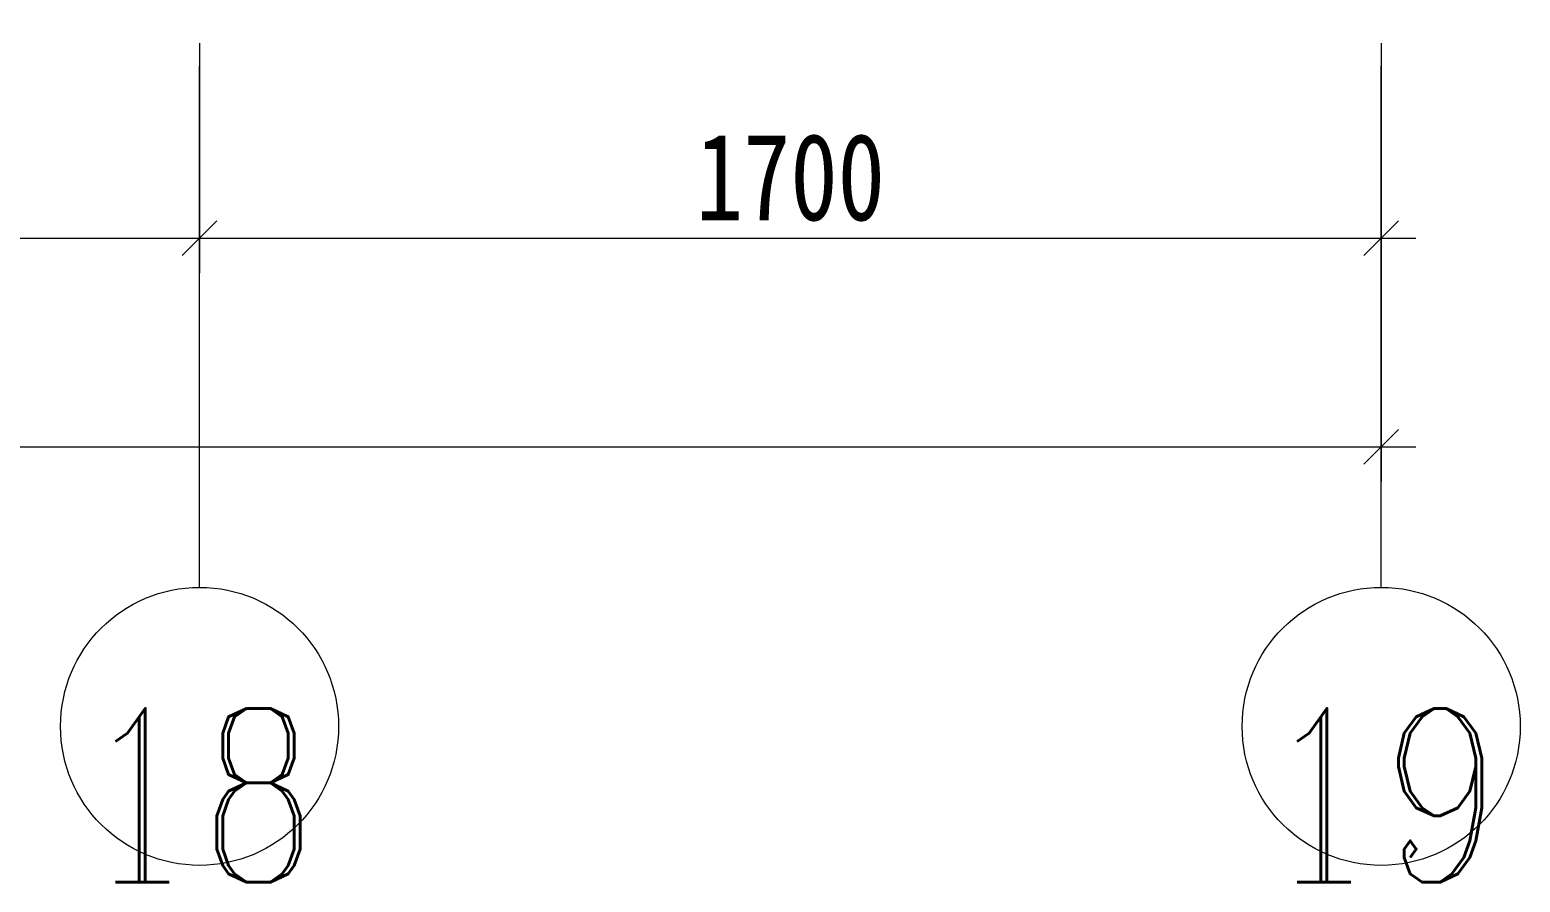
# Model space of a CAD drawing. Header units: millimetres. Extents: x 2743 to 23161, y 1473 to 16816.
# Drawn here: x 18046 to 20190, y 1473 to 2700 of the extents above; entities that cross this region are included whole.
import ezdxf

# ---------------------------------------------------------------- set-up
doc = ezdxf.new("R2010")
doc.units = ezdxf.units.MM
for name, color, linetype, lineweight, true_color in [('A-ANNO-DIMS-1', 7, 'Continuous', 13, 0x008000), ('S-GRID-1', 7, 'Continuous', 13, 0xc0c0c0), ('S-GRID-IDEN', 7, 'Continuous', 5, 0xc0c0c0), ('S-GRID-IDEN-1', 7, 'Continuous', 5, 0x008000)]:
    doc.layers.add(name, color=color, linetype=linetype, lineweight=lineweight, true_color=true_color)
doc.styles.add('Complex', font='complex_.ttf', dxfattribs={"width": 0.8, "height": 250})
doc.styles.add('宋体', font='', dxfattribs={"width": 0.8, "height": 125})
doc.styles.get('宋体').set_extended_font_data('SimSun')
doc.dimstyles.new('轴网尺寸标注', dxfattribs={"dimscale": 304.8, "dimtxt": 157.261586, "dimasz": 0.164042, "dimexe": 0.164042, "dimexo": 0.0625, "dimgap": 0.082021, "dimtad": 1, "dimdec": 0, "dimzin": 0, "dimdsep": 46, "dimtxsty": '宋体', "dimblk1": 'OBLIQUE', "dimblk2": 'OBLIQUE', "dimsah": 1, "dimcen": 0.09, "dimdle": 0.164042, "dimazin": 0, "dimtfac": 1, "dimtdec": 4, "dimtix": 1, "dimtmove": 0, "dimatfit": 3, "dimfxl": 0.984252, "dimfxlon": 1, "dimtvp": 1, "dimtolj": 1, "dimtzin": 0, "dimlwd": 13, "dimlwe": 13, "dimarcsym": 2})

# ---------------------------------------------------------------- blocks, each defined once
blk = doc.blocks.new('轴网 - LH-A-单圈轴号-6094658-02平面布置及立面索引')
at = {"layer": 'S-GRID-IDEN'}
blk.add_circle((0, 0), 4, dxfattribs=at)
blk = doc.blocks.new('_Oblique')
at = {"color": 0, "linetype": 'ByBlock', "lineweight": -2}
blk.add_line((-0.5, -0.5), (0.5, 0.5), dxfattribs=at)
blk = doc.blocks.new('*D171')
at = {"layer": 'A-ANNO-DIMS-1', "color": 0, "lineweight": 13, "transparency": 16777216}
for p, q in [((16990.1, 2680.5), (16990.1, 2349.6)), ((18290.1, 2680.5), (18290.1, 2349.6)), ((16940.1, 2399.6), (18340.1, 2399.6))]:
    blk.add_line(p, q, dxfattribs=at)
at = {"layer": 'Defpoints', "color": 0, "transparency": 16777216}
for p in [(16990.1, 2699.6), (18290.1, 2699.6), (18290.1, 2399.6)]:
    blk.add_point(p, dxfattribs=at)
at = {"layer": 'A-ANNO-DIMS-1', "color": 0, "lineweight": 13, "transparency": 16777216, "xscale": 50, "yscale": 50, "zscale": 50, "rotation": 180}
blk.add_blockref('_Oblique', (16990.1, 2399.6), dxfattribs=at)
at = {"layer": 'A-ANNO-DIMS-1', "color": 0, "lineweight": 13, "transparency": 16777216, "xscale": 50, "yscale": 50, "zscale": 50}
blk.add_blockref('_Oblique', (18290.1, 2399.6), dxfattribs=at)
at = {"layer": 'A-ANNO-DIMS-1', "color": 0, "transparency": 16777216, "insert": (17640.1, 2487.1), "char_height": 125, "attachment_point": 5, "style": '宋体'}
blk.add_mtext('\\A1;1300', dxfattribs=at)
blk = doc.blocks.new('*D172')
at = {"layer": 'A-ANNO-DIMS-1', "color": 0, "lineweight": 13, "transparency": 16777216}
for p, q in [((18290.1, 2680.5), (18290.1, 2349.6)), ((19990.1, 2680.5), (19990.1, 2349.6)), ((18240.1, 2399.6), (20040.1, 2399.6))]:
    blk.add_line(p, q, dxfattribs=at)
at = {"layer": 'Defpoints', "color": 0, "transparency": 16777216}
for p in [(18290.1, 2699.6), (19990.1, 2699.6), (19990.1, 2399.6)]:
    blk.add_point(p, dxfattribs=at)
at = {"layer": 'A-ANNO-DIMS-1', "color": 0, "lineweight": 13, "transparency": 16777216, "xscale": 50, "yscale": 50, "zscale": 50, "rotation": 180}
blk.add_blockref('_Oblique', (18290.1, 2399.6), dxfattribs=at)
at = {"layer": 'A-ANNO-DIMS-1', "color": 0, "lineweight": 13, "transparency": 16777216, "xscale": 50, "yscale": 50, "zscale": 50}
blk.add_blockref('_Oblique', (19990.1, 2399.6), dxfattribs=at)
at = {"layer": 'A-ANNO-DIMS-1', "color": 0, "transparency": 16777216, "insert": (19140.1, 2487.1), "char_height": 125, "attachment_point": 5, "style": '宋体'}
blk.add_mtext('\\A1;1700', dxfattribs=at)
blk = doc.blocks.new('*D173')
at = {"layer": 'A-ANNO-DIMS-1', "color": 0, "lineweight": 13, "transparency": 16777216}
for p, q in [((5890.1, 2380.5), (5890.1, 2049.6)), ((19990.1, 2380.5), (19990.1, 2049.6)), ((5840.1, 2099.6), (20040.1, 2099.6))]:
    blk.add_line(p, q, dxfattribs=at)
at = {"layer": 'Defpoints', "color": 0, "transparency": 16777216}
for p in [(5890.1, 2399.6), (19990.1, 2399.6), (19990.1, 2099.6)]:
    blk.add_point(p, dxfattribs=at)
at = {"layer": 'A-ANNO-DIMS-1', "color": 0, "lineweight": 13, "transparency": 16777216, "xscale": 50, "yscale": 50, "zscale": 50, "rotation": 180}
blk.add_blockref('_Oblique', (5890.1, 2099.6), dxfattribs=at)
at = {"layer": 'A-ANNO-DIMS-1', "color": 0, "lineweight": 13, "transparency": 16777216, "xscale": 50, "yscale": 50, "zscale": 50}
blk.add_blockref('_Oblique', (19990.1, 2099.6), dxfattribs=at)
at = {"layer": 'A-ANNO-DIMS-1', "color": 0, "transparency": 16777216, "insert": (12940.1, 2187.1), "char_height": 125, "attachment_point": 5, "style": '宋体'}
blk.add_mtext('\\A1;14100', dxfattribs=at)

msp = doc.modelspace()

# ---------------------------------------------------------------- linework, layer by layer
at = {"layer": 'S-GRID-1'}
for p, q in [((18290.1, 1897.3), (18290.1, 2647.3)), ((19990.1, 1897.3), (19990.1, 2647.3))]:
    msp.add_line(p, q, dxfattribs=at)

# ---------------------------------------------------------------- block references
at = {"layer": 'S-GRID-IDEN', "xscale": 49.99999999999998, "yscale": 49.99999999999998, "zscale": 49.99999999999998}
for p in [(18290.1, 1697.3), (19990.1, 1697.3)]:
    msp.add_blockref('轴网 - LH-A-单圈轴号-6094658-02平面布置及立面索引', p, dxfattribs=at)

# ---------------------------------------------------------------- texts
at = {"layer": 'S-GRID-IDEN-1', "char_height": 250, "width": 338.8, "attachment_point": 5, "line_spacing_factor": 1.133249, "style": 'Complex'}
for s, insert in [('\\pxqc,t1.92,3.84,5.76,7.68,9.6,11.52,13.44,15.36,17.28,19.2,21.12,23.04,24.96,26.88,28.8,30.72,32.64,34.56,36.48,38.4,40.32,42.24,44.16,46.08,48,49.92,51.84,53.76,55.68,57.6,59.52,61.44;{18}', (18289.1, 1598.1)), ('\\pxqc,t1.92,3.84,5.76,7.68,9.6,11.52,13.44,15.36,17.28,19.2,21.12,23.04,24.96,26.88,28.8,30.72,32.64,34.56,36.48,38.4,40.32,42.24,44.16,46.08,48,49.92,51.84,53.76,55.68,57.6,59.52,61.44;{19}', (19989.1, 1598.1))]:
    msp.add_mtext(s, dxfattribs=dict(at, insert=insert))

# ---------------------------------------------------------------- dimensions: what is measured, and where the dimension line sits
at = {"layer": 'A-ANNO-DIMS-1'}
for base, p1, p2, override, picture, middle in [((18290.1, 2399.6), (16990.1, 2699.6), (18290.1, 2699.6), {"dimpost": '<>', "dimfxl": 1300}, '*D171', (17640.1, 2487.1)), ((19990.1, 2399.6), (18290.1, 2699.6), (19990.1, 2699.6), {"dimpost": '<>', "dimfxl": 1700}, '*D172', (19140.1, 2487.1)), ((19990.1, 2099.6), (5890.1, 2399.6), (19990.1, 2399.6), {"dimpost": '<>', "dimfxl": 14100}, '*D173', (12940.1, 2187.1))]:
    dim = msp.add_linear_dim(base=base, p1=p1, p2=p2, dimstyle='轴网尺寸标注', override=override, dxfattribs=at)
    dim.commit()
    dim.dimension.update_dxf_attribs({"geometry": picture, "text_midpoint": middle})

doc.saveas('drawing.dxf')
